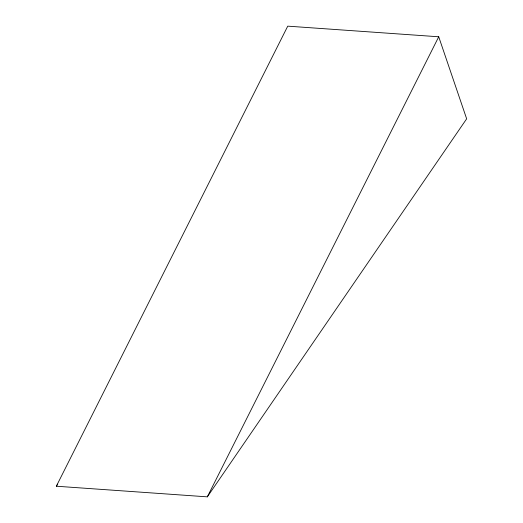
<?xml version="1.0" encoding="UTF-8"?>
<svg xmlns="http://www.w3.org/2000/svg" width="523" height="523" viewBox="0 0 523 523"><rect width="100%" height="100%" fill="white"/><g stroke="black" fill="none" stroke-linecap="round" stroke-linejoin="round"><path stroke-width="0.78" d="M56.34 486.22L287.748 26.15L438.725 36.78L466.66 118.826L207.324 496.85L56.34 486.22L57.726 484.193M207.324 496.85L438.725 36.78"/></g></svg>
